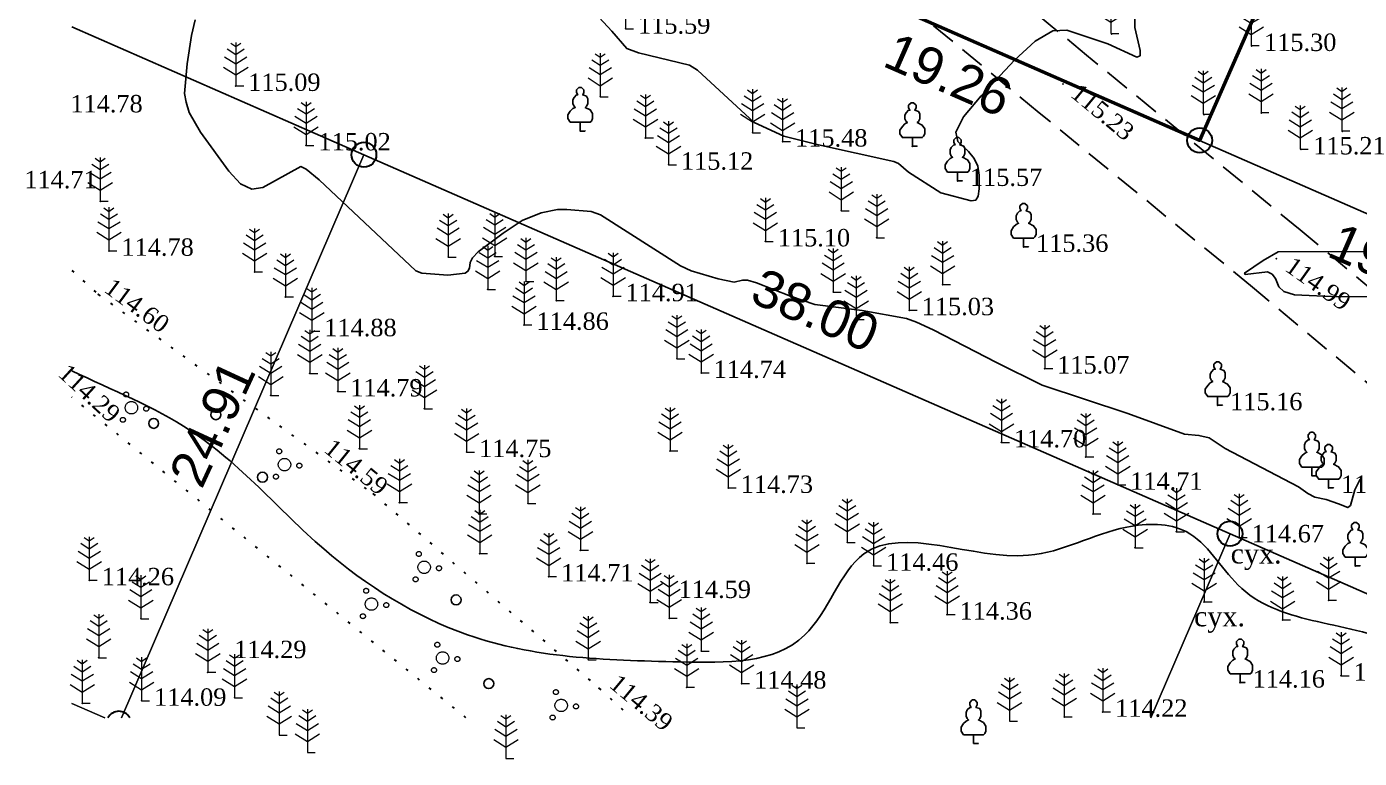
# Model space of a CAD drawing. Header units: millimetres. Extents: x 5405455 to 5405583, y 5524875 to 5524985.
# Drawn here: x 5405456.1 to 5405509.7, y 5524907 to 5524936.4 of the extents above; entities that cross this region are included whole.
import ezdxf
from ezdxf.enums import TextEntityAlignment as Align

# ---------------------------------------------------------------- set-up
doc = ezdxf.new("R2010")
doc.units = ezdxf.units.MM
for name, pattern in [('DASHEDX2', [1.5, 1, -0.5]), ('HIDDEN', [0.5, 0, -0.5]), ('суцільна', [50, 50, 0])]:
    doc.linetypes.add(name, pattern=pattern)
for name, color, linetype in [('горизонтали', 42, 'Continuous'), ('дороги', 7, 'Continuous'), ('Ділянки_Межі', 10, 'Continuous'), ('надписи', 7, 'Continuous'), ('отметки', 7, 'Continuous'), ('промеры', 185, 'Continuous'), ('Растительность', 7, 'Continuous')]:
    doc.layers.add(name, color=color, linetype=linetype)
for name, color, linetype, lineweight in [('Контур', 7, 'HIDDEN', 30), ('ТОЧКИ', 7, 'Continuous', 30), ('усл. знак', 7, 'суцільна', 20)]:
    doc.layers.add(name, color=color, linetype=linetype, lineweight=lineweight)
doc.styles.get("Standard").update_dxf_attribs({"font": 'arial.ttf'})
doc.styles.add('times', font='times.ttf')

# ---------------------------------------------------------------- blocks, each defined once
blk = doc.blocks.new('A$C51FE15A3')
at = {"layer": 'Растительность', "color": 94, "lineweight": 0}
for points in [[(-0.201, 1.726), (0, 1.584), (0.201, 1.726)], [(0, 1.75), (0, 0), (0.319, 0)], [(-0.447, 1.172), (0, 0.895), (0.447, 1.172)], [(-0.343, 1.489), (0, 1.267), (0.343, 1.489)], [(-0.493, 0.753), (0, 0.444), (0.493, 0.753)]]:
    blk.add_lwpolyline(points, dxfattribs=at)
blk = doc.blocks.new('A$C2ACB5305')
at = {"layer": 'Растительность'}
blk.add_lwpolyline([(0.2, 0), (0.2, 0), (0, 0), (0, 0.35), (-0.4, 0.35), (-0.5, 0.5), (-0.5, 0.65), (-0.4, 0.8), (-0.3, 0.9), (-0.2, 0.95), (-0.25, 1), (-0.3, 1.1), (-0.3, 1.25), (-0.25, 1.35), (-0.15, 1.45), (-0.1, 1.45), (-0.15, 1.55), (-0.15, 1.65), (-0.05, 1.75), (0.05, 1.75), (0.15, 1.65), (0.15, 1.55), (0.1, 1.45), (0.25, 1.4), (0.3, 1.3), (0.3, 1.1), (0.25, 1), (0.2, 0.95), (0.4, 0.85), (0.5, 0.7), (0.5, 0.5), (0.45, 0.4), (0.4, 0.35), (0, 0.35)], dxfattribs=at)
blk = doc.blocks.new('A$C72385B22')
at = {"layer": 'усл. знак'}
for centre, radius in [((-0.02, 1.49), 0.25), ((0, 0), 0.625), ((-1.29, -0.64), 0.25), ((1.28, -0.76), 0.25)]:
    blk.add_circle(centre, radius, dxfattribs=at)

msp = doc.modelspace()

# ---------------------------------------------------------------- linework, layer by layer
at = {"layer": 'горизонтали', "color": 32}
for points in [[(5405476.617, 5524939.502, 115.5), (5405479.657, 5524936.202, 115.5), (5405480.257, 5524935.502, 115.5), (5405480.727, 5524935.322, 115.5), (5405482.787, 5524934.832, 115.5), (5405483.107, 5524934.632, 115.5), (5405485.377, 5524932.522, 115.5), (5405486.577, 5524931.972, 115.5), (5405487.967, 5524931.622, 115.5), (5405490.987, 5524930.952, 115.5), (5405491.177, 5524930.872, 115.5), (5405491.587, 5524930.532, 115.5), (5405492.887, 5524929.702, 115.5), (5405494.107, 5524929.382, 115.5), (5405494.287, 5524929.402, 115.5), (5405494.387, 5524929.562, 115.5), (5405494.427, 5524929.862, 115.5), (5405494.417, 5524930.412, 115.5), (5405494.367, 5524930.772, 115.5), (5405494.227, 5524931.082, 115.5), (5405493.997, 5524931.362, 115.5), (5405493.567, 5524931.762, 115.5), (5405493.487, 5524932.142, 115.5), (5405493.797, 5524932.752, 115.5), (5405494.497, 5524933.592, 115.5), (5405495.837, 5524935.032, 115.5), (5405496.677, 5524935.802, 115.5), (5405497.377, 5524936.212, 115.5), (5405497.947, 5524936.242, 115.5), (5405499.597, 5524935.692, 115.5), (5405500.757, 5524935.152, 115.5), (5405500.887, 5524935.212, 115.5), (5405500.887, 5524935.422, 115.5), (5405500.677, 5524936.352, 115.5), (5405500.687, 5524937.072, 115.5)], [(5405465.637, 5524929.912, 115), (5405465.197, 5524929.842, 115), (5405464.737, 5524930.062, 115), (5405464.267, 5524930.572, 115), (5405463.127, 5524932.142, 115), (5405462.677, 5524932.932, 115), (5405462.547, 5524933.342, 115), (5405462.487, 5524933.692, 115), (5405462.587, 5524934.882, 115), (5405462.767, 5524936.022, 115), (5405462.907, 5524936.652, 115)], [(5405509.737, 5524918.182, 115), (5405509.517, 5524917.752, 115), (5405509.347, 5524917.132, 115), (5405509.237, 5524917.042, 115), (5405508.867, 5524917.192, 115), (5405508.367, 5524917.372, 115), (5405507.917, 5524917.462, 115), (5405507.637, 5524917.612, 115), (5405507.257, 5524917.882, 115), (5405504.307, 5524919.412, 115), (5405503.667, 5524919.842, 115), (5405503.257, 5524919.942, 115), (5405502.677, 5524919.992, 115), (5405500.397, 5524920.822, 115), (5405496.957, 5524921.962, 115), (5405495.117, 5524922.882, 115), (5405492.577, 5524924.192, 115), (5405491.907, 5524924.502, 115), (5405491.497, 5524924.642, 115), (5405489.717, 5524924.962, 115), (5405487.817, 5524925.212, 115), (5405486.837, 5524925.542, 115), (5405485.467, 5524926.082, 115), (5405485.117, 5524926.182, 115), (5405484.917, 5524926.182, 115), (5405484.577, 5524926.112, 115), (5405483.927, 5524926.242, 115), (5405482.847, 5524926.562, 115), (5405482.417, 5524926.762, 115), (5405479.207, 5524928.812, 115), (5405478.827, 5524928.942, 115), (5405477.857, 5524929.032, 115), (5405477.477, 5524929.032, 115), (5405476.817, 5524928.892, 115), (5405476.057, 5524928.582, 115), (5405475.287, 5524928.082, 115), (5405474.287, 5524927.322, 115), (5405474.057, 5524927.082, 115), (5405473.967, 5524926.902, 115), (5405473.937, 5524926.672, 115), (5405473.877, 5524926.542, 115), (5405473.767, 5524926.462, 115), (5405473.067, 5524926.382, 115), (5405472.027, 5524926.462, 115), (5405471.787, 5524926.562, 115), (5405467.897, 5524930.222, 115), (5405467.377, 5524930.652, 115), (5405467.157, 5524930.752, 115), (5405465.637, 5524929.912, 115)], [(5405510.757, 5524927.342, 115), (5405506.437, 5524927.322, 115), (5405505.837, 5524926.972, 115), (5405505.087, 5524926.472, 115), (5405505.117, 5524926.412, 115), (5405506.007, 5524926.522, 115), (5405506.197, 5524926.432, 115), (5405506.327, 5524926.252, 115), (5405506.467, 5524925.922, 115), (5405506.667, 5524925.732, 115), (5405507.097, 5524925.602, 115), (5405508.877, 5524925.522, 115), (5405512.267, 5524925.532, 115)]]:
    msp.add_polyline3d(points, dxfattribs=at)
msp.add_open_spline([(5405457.961, 5524922.543), (5405459.566, 5524921.774), (5405463.636, 5524920.155), (5405467.678, 5524915.219), (5405474.332, 5524911.065), (5405480.954, 5524910.859), (5405487.753, 5524910.726), (5405489.619, 5524917.188), (5405495.917, 5524914.065), (5405499.639, 5524916.398), (5405503.163, 5524916.446), (5405505.422, 5524912.201), (5405510.741, 5524912.765), (5405517.84, 5524907.268), (5405517.736, 5524918.751), (5405526.319, 5524913.304), (5405528.739, 5524920.191), (5405534.107, 5524923.268), (5405538.843, 5524924.901), (5405540.705, 5524926.101)], degree=3, knots=[617.358279, 617.358279, 617.358279, 617.358279, 622.521559, 629.692846, 636.424411, 645.037599, 650.155211, 654.20471, 660.817642, 664.928993, 667.318617, 670.308652, 677.41329, 682.706882, 689.124319, 696.095438, 699.812558, 707.481109, 714.372767, 714.372767, 714.372767, 714.372767], dxfattribs=at)
at = {"layer": 'дороги', "color": 7, "linetype": 'DASHEDX2', "elevation": 112.707}
for points in [[(5405529.661, 5524908.593), (5405526.201, 5524911.666), (5405519.211, 5524918.065), (5405516.109, 5524920.874), (5405507.325, 5524928.213), (5405498.739, 5524935.236), (5405488.419, 5524943.754), (5405478.555, 5524952.36), (5405468.249, 5524960.953), (5405457.961, 5524969.67)], [(5405516.907, 5524916.173), (5405514.139, 5524918.61), (5405505.413, 5524925.901), (5405496.835, 5524932.918), (5405486.477, 5524941.466), (5405476.607, 5524950.078), (5405466.319, 5524958.657), (5405457.961, 5524965.738)]]:
    msp.add_lwpolyline(points, dxfattribs=at)
at = {"layer": 'Ділянки_Межі', "lineweight": 50}
msp.add_lwpolyline([(5405485.638, 5524939.534), (5405496.065, 5524963.351), (5405499.497, 5524961.849), (5405513.725, 5524955.62), (5405503.281, 5524931.809)], close=True, dxfattribs=at)
at = {"layer": 'Ділянки_Межі', "lineweight": 0}
msp.add_lwpolyline([(5405503.281, 5524931.809), (5405513.725, 5524955.62), (5405517.141, 5524954.124), (5405531.332, 5524947.911), (5405520.904, 5524924.094)], close=True, dxfattribs=at)
at = {"layer": 'Ділянки_Межі', "lineweight": 25}
for points in [[(5405540.705, 5524915.425), (5405520.904, 5524924.094), (5405503.281, 5524931.809), (5405485.638, 5524939.534), (5405468.029, 5524947.243), (5405457.961, 5524951.651)], [(5405457.961, 5524936.368), (5405469.694, 5524931.231), (5405504.504, 5524915.991), (5405521.402, 5524908.593)]]:
    msp.add_lwpolyline(points, dxfattribs=at)
at = {"layer": 'Ділянки_Межі', "lineweight": 0}
for points in [[(5405457.961, 5524936.368), (5405469.694, 5524931.231), (5405459.95, 5524908.593)], [(5405459.95, 5524908.593), (5405469.694, 5524931.231), (5405504.504, 5524915.991), (5405501.32, 5524908.593)], [(5405501.32, 5524908.593), (5405504.504, 5524915.991), (5405521.402, 5524908.593)], [(5405457.961, 5524909.162), (5405459.284, 5524908.593)], [(5405459.284, 5524908.593), (5405457.961, 5524909.162)]]:
    msp.add_lwpolyline(points, dxfattribs=at)
at = {"layer": 'Контур', "color": 7, "linetype": 'HIDDEN'}
for points, elevation in [([(5405457.961, 5524926.581), (5405459.02, 5524925.611), (5405470.07, 5524917.59), (5405479.143, 5524909.781)], 113.339), ([(5405473.797, 5524908.593), (5405457.961, 5524921.482)], 113.339), ([(5405479.143, 5524909.781), (5405480.446, 5524908.593)], 114.045)]:
    msp.add_lwpolyline(points, dxfattribs=dict(at, elevation=elevation))
at = {"layer": 'отметки', "color": 7}
for p in [(5405480.213, 5524936.298, 115.587), (5405499.743, 5524936.083, 115.546), (5405505.373, 5524935.601, 115.302), (5405464.546, 5524933.996, 115.093), (5405497.787, 5524934.077, 115.235), (5405479.196, 5524933.563, 115.152), (5405503.454, 5524932.84, 115.409), (5405505.763, 5524932.91, 115.239), (5405478.389, 5524932.183, 115.088), (5405485.318, 5524932.112, 115.465), (5405509.014, 5524932.168, 115.137), (5405467.368, 5524931.604, 115.017), (5405481.01, 5524931.905, 115.168), (5405486.525, 5524931.757, 115.482), (5405491.737, 5524931.57, 115.581), (5405507.351, 5524931.444, 115.21), (5405481.937, 5524930.828, 115.12), (5405493.552, 5524930.176, 115.568), (5405459.097, 5524929.363, 114.8), (5405488.882, 5524928.979, 115.232), (5405490.304, 5524927.894, 115.255), (5405459.45, 5524927.366, 114.782), (5405485.83, 5524927.744, 115.102), (5405496.209, 5524927.525, 115.361), (5405473.083, 5524927.115, 115.034), (5405474.951, 5524927.14, 114.965), (5405506.369, 5524927.057, 114.986), (5405465.304, 5524926.516, 114.935), (5405474.671, 5524925.812, 114.968), (5405476.206, 5524926.134, 114.917), (5405488.555, 5524925.705, 115.049), (5405492.955, 5524926.011, 115.114), (5405459.02, 5524925.611, 114.605), (5405466.54, 5524925.513, 114.884), (5405477.424, 5524925.364, 114.9), (5405479.71, 5524925.541, 114.906), (5405489.477, 5524924.608, 114.967), (5405491.614, 5524924.979, 115.026), (5405467.603, 5524924.131, 114.88), (5405476.131, 5524924.389, 114.86), (5405482.272, 5524923.028, 114.814), (5405467.518, 5524922.44, 114.824), (5405483.251, 5524922.456, 114.741), (5405497.058, 5524922.632, 115.074), (5405465.951, 5524921.554, 114.671), (5405468.647, 5524921.713, 114.79), (5405472.13, 5524921.019, 114.758), (5405504.008, 5524921.156, 115.164), (5405469.516, 5524919.409, 114.684), (5405473.824, 5524919.272, 114.747), (5405481.999, 5524919.319, 114.68), (5405495.32, 5524919.663, 114.701), (5405498.706, 5524919.08, 114.755), (5405507.793, 5524918.32, 115.069), (5405484.339, 5524917.833, 114.728), (5405499.992, 5524917.959, 114.712), (5405508.468, 5524917.832, 115.072), (5405470.07, 5524917.59, 114.586), (5405471.123, 5524917.247, 114.63), (5405476.286, 5524917.209, 114.749), (5405474.321, 5524916.788, 114.745), (5405498.998, 5524916.789, 114.563), (5405502.353, 5524916.072, 114.486), (5405489.12, 5524915.642, 114.616), (5405504.874, 5524915.846, 114.671), (5405474.35, 5524915.196, 114.696), (5405478.397, 5524915.325, 114.722), (5405500.692, 5524915.425, 114.453), (5405487.501, 5524914.805, 114.656), (5405490.18, 5524914.703, 114.463), (5405509.539, 5524914.695, 114.624), (5405458.657, 5524914.119, 114.258), (5405477.121, 5524914.271, 114.705), (5405481.2, 5524913.232, 114.589), (5405503.465, 5524913.253, 114.388), (5405508.468, 5524913.319, 114.568), (5405460.731, 5524912.574, 114.261), (5405481.965, 5524912.59, 114.597), (5405490.85, 5524912.417, 114.413), (5405493.136, 5524912.738, 114.359), (5405506.618, 5524912.526, 114.431), (5405483.252, 5524911.276, 114.49), (5405459.037, 5524911.008, 114.155), (5405478.71, 5524910.924, 114.457), (5405463.422, 5524910.42, 114.292), (5405508.97, 5524910.282, 114.311), (5405479.143, 5524909.781, 114.391), (5405482.668, 5524909.817, 114.498), (5405484.877, 5524909.966, 114.481), (5405504.912, 5524910.005, 114.159), (5405458.378, 5524909.176, 114.113), (5405460.761, 5524909.274, 114.091), (5405464.497, 5524909.399, 114.208), (5405497.839, 5524908.624, 114.25), (5405499.387, 5524908.83, 114.219)]:
    msp.add_point(p, dxfattribs=at)
at = {"layer": 'Растительность', "color": 7}
for centre in [(5405463.745, 5524920.777), (5405461.246, 5524920.429), (5405465.619, 5524918.265), (5405473.402, 5524913.333), (5405474.713, 5524909.965)]:
    msp.add_circle(centre, 0.2, dxfattribs=at)
at = {"layer": 'ТОЧКИ'}
for centre in [(5405503.281, 5524931.809), (5405469.694, 5524931.231), (5405504.504, 5524915.991)]:
    msp.add_circle(centre, 0.5, dxfattribs=at)
for centre, start, end in [((5405459.846, 5524908.351, 107.24), 90.0293, 151.0791), ((5405459.845, 5524908.351, 107.24), 28.9209, 89.9707)]:
    msp.add_arc(centre, 0.5, start, end, dxfattribs=at)

# ---------------------------------------------------------------- block references
at = {"layer": 'Растительность', "color": 7}
for name, p in [('A$C51FE15A3', (5405480.213, 5524936.298, 115.587)), ('A$C51FE15A3', (5405499.72, 5524936.11, 115.55)), ('A$C51FE15A3', (5405505.36, 5524935.62, 115.3)), ('A$C51FE15A3', (5405464.546, 5524933.996, 115.093)), ('A$C51FE15A3', (5405479.196, 5524933.563, 115.152)), ('A$C51FE15A3', (5405503.43, 5524932.86, 115.41)), ('A$C51FE15A3', (5405505.75, 5524932.93, 115.24)), ('A$C2ACB5305', (5405478.389, 5524932.183, 115.088)), ('A$C51FE15A3', (5405485.318, 5524932.112, 115.465)), ('A$C51FE15A3', (5405509, 5524932.19, 115.14)), ('A$C51FE15A3', (5405467.368, 5524931.604, 115.017)), ('A$C51FE15A3', (5405481.01, 5524931.905, 115.168)), ('A$C51FE15A3', (5405486.525, 5524931.757, 115.482)), ('A$C2ACB5305', (5405491.737, 5524931.57, 115.581)), ('A$C51FE15A3', (5405507.33, 5524931.46, 115.21)), ('A$C51FE15A3', (5405481.937, 5524930.828, 115.12)), ('A$C2ACB5305', (5405493.552, 5524930.176, 115.568)), ('A$C51FE15A3', (5405459.097, 5524929.363, 114.8)), ('A$C51FE15A3', (5405488.882, 5524928.979, 115.232)), ('A$C51FE15A3', (5405485.83, 5524927.744, 115.102)), ('A$C51FE15A3', (5405490.304, 5524927.894, 115.255)), ('A$C51FE15A3', (5405459.45, 5524927.366, 114.782)), ('A$C51FE15A3', (5405473.083, 5524927.115, 115.034)), ('A$C51FE15A3', (5405474.951, 5524927.14, 114.965)), ('A$C2ACB5305', (5405496.209, 5524927.525, 115.361)), ('A$C51FE15A3', (5405465.304, 5524926.516, 114.935)), ('A$C51FE15A3', (5405476.206, 5524926.134, 114.917)), ('A$C51FE15A3', (5405466.54, 5524925.513, 114.884)), ('A$C51FE15A3', (5405474.671, 5524925.812, 114.968)), ('A$C51FE15A3', (5405479.71, 5524925.541, 114.906)), ('A$C51FE15A3', (5405488.555, 5524925.705, 115.049)), ('A$C51FE15A3', (5405492.955, 5524926.011, 115.114)), ('A$C51FE15A3', (5405477.424, 5524925.364, 114.9)), ('A$C51FE15A3', (5405491.614, 5524924.979, 115.026)), ('A$C51FE15A3', (5405489.477, 5524924.608, 114.967)), ('A$C51FE15A3', (5405467.603, 5524924.131, 114.88)), ('A$C51FE15A3', (5405476.131, 5524924.389, 114.86)), ('A$C51FE15A3', (5405482.272, 5524923.028, 114.814)), ('A$C51FE15A3', (5405467.518, 5524922.44, 114.824)), ('A$C51FE15A3', (5405483.251, 5524922.456, 114.741)), ('A$C51FE15A3', (5405497.058, 5524922.632, 115.074)), ('A$C51FE15A3', (5405465.951, 5524921.554, 114.671)), ('A$C51FE15A3', (5405468.647, 5524921.713, 114.79)), ('A$C51FE15A3', (5405472.13, 5524921.019, 114.758)), ('A$C2ACB5305', (5405504.008, 5524921.156, 115.164)), ('A$C51FE15A3', (5405495.32, 5524919.663, 114.701)), ('A$C51FE15A3', (5405469.516, 5524919.409, 114.684)), ('A$C51FE15A3', (5405473.824, 5524919.272, 114.747)), ('A$C51FE15A3', (5405481.999, 5524919.319, 114.68)), ('A$C51FE15A3', (5405498.706, 5524919.08, 114.755)), ('A$C2ACB5305', (5405507.793, 5524918.32, 115.069)), ('A$C51FE15A3', (5405484.339, 5524917.833, 114.728)), ('A$C51FE15A3', (5405499.992, 5524917.959, 114.712)), ('A$C2ACB5305', (5405508.468, 5524917.832, 115.072)), ('A$C51FE15A3', (5405471.123, 5524917.247, 114.63)), ('A$C51FE15A3', (5405476.286, 5524917.209, 114.749)), ('A$C51FE15A3', (5405474.321, 5524916.788, 114.745)), ('A$C51FE15A3', (5405498.998, 5524916.789, 114.563)), ('A$C51FE15A3', (5405502.353, 5524916.072, 114.486)), ('A$C51FE15A3', (5405489.12, 5524915.642, 114.616)), ('A$C51FE15A3', (5405500.692, 5524915.425, 114.453)), ('A$C51FE15A3', (5405504.874, 5524915.846, 114.671)), ('A$C51FE15A3', (5405474.35, 5524915.196, 114.696)), ('A$C51FE15A3', (5405478.397, 5524915.325, 114.722)), ('A$C51FE15A3', (5405487.501, 5524914.805, 114.656)), ('A$C51FE15A3', (5405477.121, 5524914.271, 114.705)), ('A$C51FE15A3', (5405490.18, 5524914.703, 114.463)), ('A$C2ACB5305', (5405509.539, 5524914.695, 114.624)), ('A$C51FE15A3', (5405458.657, 5524914.119, 114.258)), ('A$C51FE15A3', (5405481.2, 5524913.232, 114.589)), ('A$C51FE15A3', (5405503.465, 5524913.253, 114.388)), ('A$C51FE15A3', (5405508.468, 5524913.319, 114.568)), ('A$C51FE15A3', (5405493.136, 5524912.738, 114.359)), ('A$C51FE15A3', (5405460.731, 5524912.574, 114.261)), ('A$C51FE15A3', (5405481.965, 5524912.59, 114.597)), ('A$C51FE15A3', (5405490.85, 5524912.417, 114.413)), ('A$C51FE15A3', (5405506.618, 5524912.526, 114.431)), ('A$C51FE15A3', (5405483.252, 5524911.276, 114.49)), ('A$C51FE15A3', (5405459.037, 5524911.008, 114.155)), ('A$C51FE15A3', (5405478.71, 5524910.924, 114.457)), ('A$C51FE15A3', (5405463.422, 5524910.42, 114.292)), ('A$C2ACB5305', (5405504.912, 5524910.005, 114.159)), ('A$C51FE15A3', (5405508.97, 5524910.282, 114.311)), ('A$C51FE15A3', (5405482.668, 5524909.817, 114.498)), ('A$C51FE15A3', (5405484.877, 5524909.966, 114.481)), ('A$C51FE15A3', (5405458.378, 5524909.176, 114.113)), ('A$C51FE15A3', (5405460.761, 5524909.274, 114.091)), ('A$C51FE15A3', (5405464.497, 5524909.399, 114.208)), ('A$C51FE15A3', (5405495.644, 5524908.459, 114.226)), ('A$C51FE15A3', (5405497.839, 5524908.624, 114.25)), ('A$C51FE15A3', (5405499.387, 5524908.83, 114.219)), ('A$C51FE15A3', (5405466.292, 5524907.898, 114.122)), ('A$C51FE15A3', (5405487.099, 5524908.182, 114.398)), ('A$C2ACB5305', (5405494.195, 5524907.558, 114.244)), ('A$C51FE15A3', (5405467.424, 5524907.191, 114.126)), ('A$C51FE15A3', (5405475.404, 5524906.96, 114.045))]:
    msp.add_blockref(name, p, dxfattribs=at)
at = {"layer": 'усл. знак', "color": 7, "linetype": 'суцільна', "lineweight": 13, "xscale": 0.3999999998750298, "yscale": 0.3999999998750298, "zscale": 0.3999999998750298, "rotation": 265.3647753868261}
for p in [(5405460.352, 5524921.057), (5405466.504, 5524918.771), (5405472.117, 5524914.644), (5405469.999, 5524913.162), (5405472.858, 5524910.993), (5405477.624, 5524909.088)]:
    msp.add_blockref('A$C72385B22', p, dxfattribs=at)

# ---------------------------------------------------------------- texts
at = {"layer": 'надписи', "color": 7, "style": 'times'}
for p in [(5405504.53, 5524915.594, 111.861), (5405503.059, 5524913.068, 111.861)]:
    msp.add_text('сух.', height=0.8, dxfattribs=at).set_placement(p, align=Align.TOP_LEFT)
at = {"layer": 'отметки', "color": 7, "style": 'times'}
for s, p in [('115.59', (5405480.713, 5524936.798, 115.587)), ('115.30', (5405505.873, 5524936.101, 115.302)), ('115.09', (5405465.046, 5524934.496, 115.093)), ('114.78', (5405457.897, 5524933.632, 114.784)), ('115.02', (5405467.868, 5524932.104, 115.017)), ('115.48', (5405487.025, 5524932.257, 115.482)), ('115.21', (5405507.851, 5524931.944, 115.21)), ('115.12', (5405482.437, 5524931.328, 115.12)), ('114.71', (5405456.048, 5524930.582, 114.711)), ('115.57', (5405494.052, 5524930.676, 115.568)), ('114.78', (5405459.95, 5524927.866, 114.782)), ('115.10', (5405486.33, 5524928.244, 115.102)), ('115.36', (5405496.709, 5524928.025, 115.361)), ('114.91', (5405480.21, 5524926.041, 114.906)), ('115.03', (5405492.114, 5524925.479, 115.026)), ('114.88', (5405468.103, 5524924.631, 114.88)), ('114.86', (5405476.631, 5524924.889, 114.86)), ('115.07', (5405497.558, 5524923.132, 115.074)), ('114.74', (5405483.751, 5524922.956, 114.741)), ('114.79', (5405469.147, 5524922.213, 114.79)), ('115.16', (5405504.508, 5524921.656, 115.164)), ('114.75', (5405474.324, 5524919.772, 114.747)), ('114.70', (5405495.82, 5524920.163, 114.701)), ('114.73', (5405484.839, 5524918.333, 114.728)), ('114.71', (5405500.492, 5524918.459, 114.712)), ('115.07', (5405508.968, 5524918.332, 115.072)), ('114.67', (5405505.374, 5524916.346, 114.671)), ('114.46', (5405490.68, 5524915.203, 114.463)), ('114.26', (5405459.157, 5524914.619, 114.258)), ('114.71', (5405477.621, 5524914.771, 114.705)), ('114.59', (5405482.344, 5524914.107, 114.589)), ('114.36', (5405493.636, 5524913.238, 114.359)), ('114.29', (5405464.48, 5524911.69, 114.292)), ('114.31', (5405509.47, 5524910.782, 114.311)), ('114.48', (5405485.377, 5524910.466, 114.481)), ('114.16', (5405505.412, 5524910.505, 114.159)), ('114.09', (5405461.261, 5524909.774, 114.091)), ('114.22', (5405499.887, 5524909.33, 114.219))]:
    msp.add_text(s, height=0.7, dxfattribs=at).set_placement(p, align=Align.TOP_LEFT)
for s, rotation, p in [('115.23', 320.3965, (5405498.491, 5524934.144, 115.235)), ('114.99', 324.6159, (5405507.066, 5524927.175, 114.986)), ('114.60', 323.4501, (5405459.62, 5524926.318, 114.605)), ('114.29', 317.5161, (5405457.829, 5524922.886, 114.291)), ('114.59', 321.0476, (5405468.48, 5524919.866, 114.586)), ('114.39', 320.2657, (5405479.95, 5524910.4, 114.391))]:
    msp.add_text(s, height=0.7, rotation=rotation, dxfattribs=at).set_placement(p, align=Align.TOP_LEFT)
at = {"layer": 'промеры', "char_height": 1.5, "attachment_point": 1}
for s, insert, rotation in [('19.26', (5405491.086, 5524936.192), 336.3558), ('19.24', (5405508.95, 5524928.542), 336.3558), ('38.00', (5405485.744, 5524926.721), 336.3558), ('24.91', (5405461.817, 5524918.376), 65.2155)]:
    msp.add_mtext(s, dxfattribs=dict(at, insert=insert, rotation=rotation))

doc.saveas('drawing.dxf')
